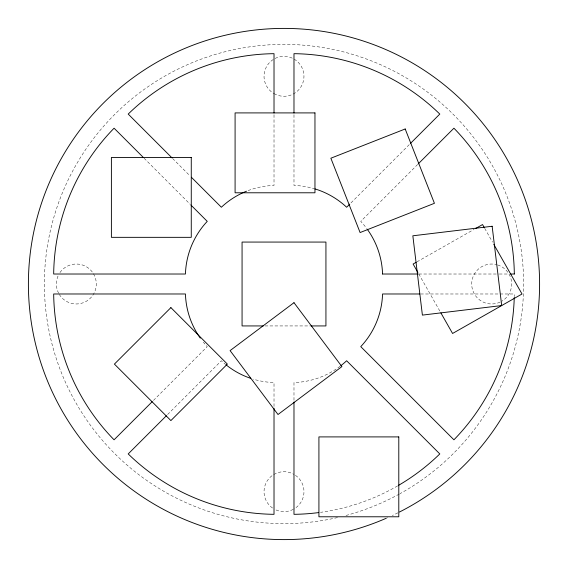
<?xml version="1.0" encoding="UTF-8"?>
<svg xmlns="http://www.w3.org/2000/svg" width="568" height="568" viewBox="0 0 568 568"><rect width="100%" height="100%" fill="white"/><g stroke="black" fill="none" stroke-linecap="round" stroke-linejoin="round"><path stroke-width="0.43" stroke-dasharray="2.84 2.13" d="M153.474 400.412L207.242 346.636A80.628 80.628 0 0 1 203.365 342.192M351.01 202.868L409.791 144.087M167.588 414.526L221.364 360.758A80.628 80.628 0 0 0 225.155 364.095M417.657 164.464L360.758 221.364A80.628 80.628 0 0 1 366.708 228.485M416.969 261.834L474.067 229.387M418.822 274.017L498.406 274.017M499.293 274.017L509.02 274.017M420.59 293.983L514.324 293.983A212.361 212.361 0 0 1 514.274 296.624M265.022 325.933L310.043 325.933M172.594 158.472L190.102 175.981M144.087 158.209L190.365 204.48M484.724 228.379L492.527 242.11M418.751 273.946L440.001 311.342M293.983 114.693L293.983 185.438A80.628 80.628 0 0 1 314.033 188.626M293.983 400.248L293.983 382.562A80.628 80.628 0 0 0 340.189 366.197M274.017 114.693L274.017 185.438A80.628 80.628 0 0 0 247.336 190.876M274.017 406.44L274.017 382.562A80.628 80.628 0 0 1 253.136 379.126M497.675 264.951A19.965 19.965 0 0 1 501.658 301.296M500.117 302.098A19.965 19.965 0 0 1 471.781 285.739A19.965 19.965 0 0 1 496.844 264.709M295.452 475.317A19.965 19.965 0 0 1 293.983 508.971M293.223 509.382A19.965 19.965 0 0 1 274.777 509.382M272.548 508.033A19.965 19.965 0 0 1 267.159 480.947A19.965 19.965 0 0 1 293.983 474.379M59.967 272.548A19.965 19.965 0 0 1 90.028 269.473A19.965 19.965 0 0 1 88.715 299.663A19.965 19.965 0 0 1 59.029 293.983M58.618 293.223A19.965 19.965 0 0 1 58.618 274.777M397.905 512.819A255.6 255.6 0 0 1 392.339 515.503M387.511 517.704A255.6 255.6 0 0 1 385.892 518.414M397.572 485.924A212.361 212.361 0 0 1 320.487 512.343M337.506 517.576A239.625 239.625 0 0 1 49.395 235.216A239.625 239.625 0 0 1 426.185 91.121A239.625 239.625 0 0 1 400 493.677M399.233 494.096A239.625 239.625 0 0 1 346.019 515.46M274.017 93.621A19.972 19.965 0 0 0 303.965 76.325A19.972 19.965 0 0 0 274.017 59.029A19.972 19.965 0 0 0 274.017 93.621"/><path stroke-width="0.85" d="M152.217 401.661L114.076 439.802A212.361 212.361 0 0 1 53.676 293.983L185.438 293.983A80.628 80.628 0 0 0 200.298 338.145M349.76 204.118L346.636 207.242A80.628 80.628 0 0 0 314.864 188.874M410.415 143.463L439.802 114.076A212.361 212.361 0 0 0 293.983 53.676L293.983 112.925M166.339 415.783L128.198 453.924A212.361 212.361 0 0 0 274.017 514.324L274.017 408.207M418.282 163.84L453.924 128.198A212.361 212.361 0 0 1 514.324 274.017M416.195 262.274L413.106 264.028L417.878 272.42M475.608 228.506L482.551 224.559L484.291 227.612M382.562 274.017L417.934 274.017M510.788 274.017L514.324 274.017M419.702 293.983L382.562 293.983A80.628 80.628 0 0 1 360.758 346.636L453.924 439.802A212.361 212.361 0 0 0 514.253 297.504M263.254 325.933L242.067 325.933L242.067 242.067L325.933 242.067L325.933 325.933L310.923 325.933M171.969 157.847L128.198 114.076A212.361 212.361 0 0 1 274.017 53.676L274.017 112.925M191.352 177.23L221.364 207.242A80.628 80.628 0 0 1 246.512 191.203M143.463 157.584L114.076 128.198A212.361 212.361 0 0 0 53.676 274.017L185.438 274.017A80.628 80.628 0 0 1 207.242 221.364L190.99 205.105M493.826 244.403L522.02 294.004L452.575 333.473L440.867 312.869M293.983 402.016L293.983 514.324A212.361 212.361 0 0 0 318.726 512.577M367.205 229.167A80.628 80.628 0 0 1 382.562 274.017M385.892 518.414A255.6 255.6 0 0 1 29.529 260.009A255.6 255.6 0 0 1 427.903 72.761A255.6 255.6 0 0 1 399.474 512.024M250.637 378.324A80.628 80.628 0 0 1 225.808 364.635M398.324 485.484A212.361 212.361 0 0 0 439.802 453.924L346.636 360.758A80.628 80.628 0 0 1 340.864 365.685M170.89 307.622L114.409 364.102L170.89 420.583L227.37 364.102L170.89 307.622M293.99 302.687L230.09 350.605L278.008 414.512L341.908 366.594L293.99 302.687M405.19 128.979L330.86 158.216L360.098 232.546L434.428 203.309L405.19 128.979M492.144 226.256L412.844 235.798L422.393 315.105L501.693 305.556L492.144 226.256M314.963 112.911L235.088 112.911L235.088 192.786L314.963 192.786L314.963 112.911M191.267 157.464L111.392 157.464L111.392 237.339L191.267 237.339L191.267 157.464M398.793 436.906L318.918 436.906L318.918 516.781L398.793 516.781L398.793 436.906"/></g></svg>
